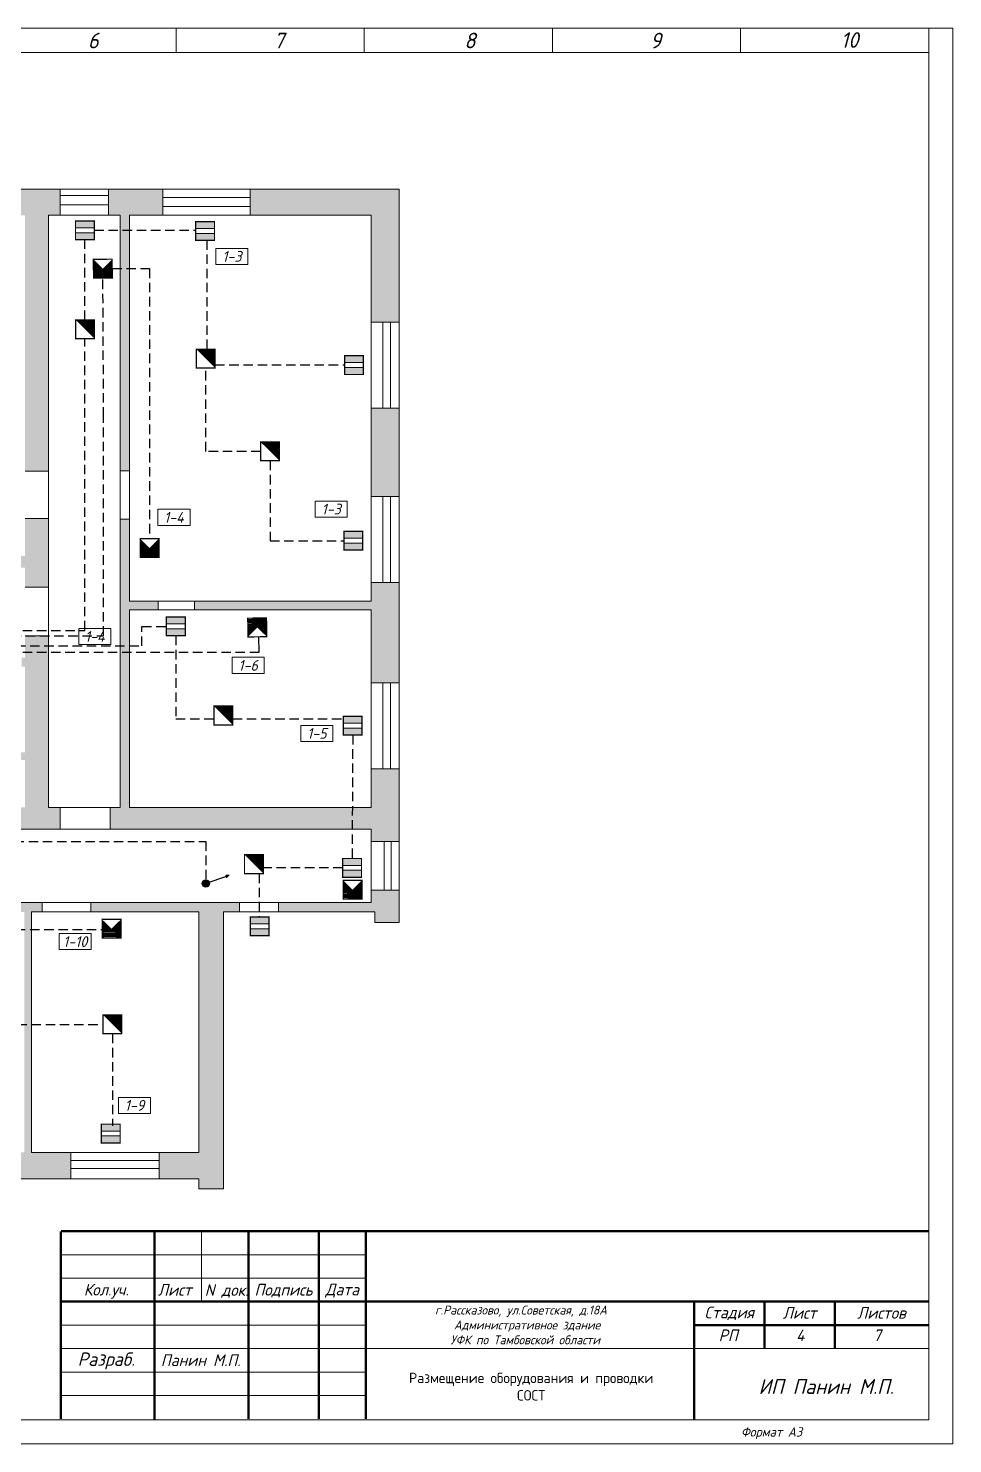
# Model space of a CAD drawing. Header units: inches. Extents: x 859 to 3210, y 393 to 1752.
# Drawn here: x 3148.2 to 3210.2, y 1276.7 to 1371.8 of the extents above; entities that cross this region are included whole.
import ezdxf

# ---------------------------------------------------------------- set-up
doc = ezdxf.new("R2010")
doc.units = ezdxf.units.IN
doc.header["$MEASUREMENT"] = 0
doc.linetypes.add('Caddy_Solid', pattern=[0])
doc.linetypes.add('HIDDEN2', pattern=[4.7625, 3.175, -1.5875])
doc.layers.get('0').transparency = 0.7
for name, color, linetype in [('BLK_12_THHN', 9, 'Continuous'), ('DESC', 7, 'Continuous'), ('LINK', 9, 'Continuous')]:
    doc.layers.add(name, color=color, linetype=linetype)
doc.styles.get("Standard").update_dxf_attribs({"font": 'GOST_Common Italic_0.ttf'})

# ---------------------------------------------------------------- blocks, each defined once
blk = doc.blocks.new('Объем')
at = {"const_width": 0.2}
blk.add_lwpolyline([(0, 0), (0, 3), (3, 3), (3, 0)], close=True, dxfattribs=at)
for points in [[(0.21, 2.94), (0.21, 0.09)], [(0.41, 2.94), (0.41, 0.09)], [(0.61, 2.94), (0.61, 0.09)], [(0.8, 2.94), (0.8, 0.09)], [(1.01, 2.94), (1.01, 0.09)], [(1.21, 2.94), (1.21, 0.09)], [(1.39, 1.52), (2.81, 2.97)], [(1.39, 2.94), (1.39, 0.09)], [(1.56, 2.93), (1.56, 1.76)], [(1.76, 2.94), (1.76, 1.94)], [(1.94, 2.95), (1.94, 2.15)], [(2.13, 2.93), (2.13, 2.33)], [(2.3, 2.93), (2.3, 2.52)], [(2.49, 2.94), (2.49, 2.7)], [(1.39, 1.48), (2.82, 0.03)], [(1.56, 0.09), (1.56, 1.25)], [(1.74, 0.06), (1.74, 1.05)], [(1.94, 0.06), (1.94, 0.87)], [(2.13, 0.05), (2.13, 0.66)], [(2.31, 0.06), (2.31, 0.48)], [(2.49, 0.07), (2.49, 0.29)]]:
    blk.add_lwpolyline(points, dxfattribs=at)
blk = doc.blocks.new('Звуковой')
blk.add_lwpolyline([(0.1, 2.9, 0, 4, 0), (1.5, 1.51, 4, 4, 0)], format="xyseb")
at = {"const_width": 0.2}
blk.add_lwpolyline([(0, 0), (0, 3), (3, 3), (3, 0)], close=True, dxfattribs=at)

msp = doc.modelspace()

# ---------------------------------------------------------------- hatches: boundary and pattern name
at = {"layer": 'BLK_12_THHN'}
h = msp.add_hatch(color=0, dxfattribs=at)
h.dxf.hatch_style = 1
h.paths.add_polyline_path([(3160.329, 1314.359, 1), (3159.831, 1314.359, 1)])
h = msp.add_hatch(color=0, dxfattribs=at)
h.dxf.hatch_style = 1
h.paths.add_polyline_path([(3161.644, 1314.896), (3161.472, 1314.837), (3161.499, 1314.752)])
h.paths.add_polyline_path([(3161.447, 1314.914), (3161.472, 1314.837), (3161.644, 1314.896)])
at = {"layer": 'DESC'}
h = msp.add_hatch(color=0, dxfattribs=at)
h.dxf.hatch_style = 1
h.paths.add_polyline_path([(3115.056, 1334.003), (3113.7, 1334.003), (3113.7, 1329.657), (3115.056, 1329.657)])
h.paths.add_polyline_path([(3124.507, 1318.016), (3124.507, 1317.103), (3125.038, 1317.103), (3125.038, 1318.016), (3129.448, 1318.016), (3129.448, 1319.476), (3126.545, 1319.476), (3126.545, 1320.207), (3125.014, 1320.207), (3125.014, 1319.476), (3115.056, 1319.476), (3115.056, 1320.929), (3113.7, 1320.929), (3113.7, 1319.476), (3107.366, 1319.476), (3107.366, 1318.016)])
h.paths.add_polyline_path([(3125.014, 1332.42), (3126.545, 1332.42), (3126.545, 1335.707), (3135.461, 1335.707), (3135.461, 1324.875), (3132.732, 1324.875), (3132.732, 1324.232), (3135.461, 1324.232), (3135.461, 1319.476), (3132.74, 1319.476), (3132.74, 1318.016), (3136.709, 1318.016), (3136.709, 1319.476), (3136.09, 1319.476), (3136.09, 1325.785), (3140.59, 1325.785), (3140.59, 1322.271), (3141.227, 1322.271), (3141.227, 1322.649), (3147.935, 1322.649), (3147.935, 1319.476), (3141.227, 1319.476), (3141.227, 1319.815), (3140.59, 1319.815), (3140.59, 1319.476), (3139.882, 1319.476), (3139.882, 1318.016), (3150.298, 1318.016), (3150.298, 1319.476), (3149.522, 1319.476), (3149.522, 1331.003), (3147.935, 1331.003), (3147.935, 1329.525), (3147.721, 1329.525), (3147.721, 1328.914), (3147.935, 1328.914), (3147.935, 1323.169), (3141.227, 1323.169), (3141.227, 1328.914), (3141.505, 1328.914), (3141.505, 1329.525), (3140.59, 1329.525), (3140.59, 1326.434), (3136.09, 1326.434), (3136.09, 1335.707), (3147.935, 1335.572), (3147.935, 1334.262), (3149.522, 1334.262), (3149.522, 1338.865), (3147.935, 1338.865), (3147.935, 1336.347), (3126.545, 1336.347), (3126.545, 1338.754), (3125.014, 1338.644)])
h.paths.add_polyline_path([(3125.014, 1341.885), (3126.545, 1341.885), (3126.545, 1359.236), (3128.868, 1359.236), (3128.868, 1360.981), (3126.742, 1360.981), (3126.742, 1366.651), (3123.065, 1366.651), (3123.065, 1364.554), (3125.014, 1364.554)])
h = msp.add_hatch(color=0, dxfattribs=at)
h.dxf.hatch_style = 1
h.paths.add_polyline_path([(3139.602, 1360.981), (3134.812, 1360.981), (3134.812, 1359.236), (3139.602, 1359.236)])
h.paths.add_polyline_path([(3137.568, 1359.236), (3136.429, 1359.236), (3136.429, 1354.82), (3137.568, 1354.82)])
h.paths.add_polyline_path([(3137.568, 1351.732), (3136.429, 1351.732), (3136.429, 1336.347), (3137.568, 1336.347)])
h.paths.add_polyline_path([(3150.298, 1360.981), (3145.546, 1360.981), (3145.546, 1359.236), (3147.935, 1359.236), (3147.935, 1342.057), (3149.522, 1342.057), (3149.522, 1359.236), (3150.298, 1359.236)])
h.paths.add_polyline_path([(3157.189, 1360.981), (3153.538, 1360.981), (3153.538, 1359.236), (3154.328, 1359.236), (3154.328, 1342.074), (3154.944, 1342.074), (3154.944, 1359.236), (3157.189, 1359.236)])
h.paths.add_polyline_path([(3173.07, 1360.981), (3163.053, 1360.981), (3163.06, 1359.236), (3171.177, 1359.236), (3171.177, 1352.061), (3173.07, 1352.061)])
h.paths.add_polyline_path([(3173.07, 1346.282), (3171.177, 1346.282), (3171.177, 1340.353), (3173.07, 1340.353)])
h.paths.add_polyline_path([(3173.07, 1334.573), (3171.177, 1334.573), (3171.177, 1333.327), (3159.309, 1333.327), (3159.309, 1332.729), (3171.177, 1332.729), (3171.177, 1327.847), (3173.07, 1327.847)], flags=17)
h.paths.add_polyline_path([(3156.881, 1333.327), (3154.944, 1333.327), (3154.944, 1338.82), (3154.328, 1338.82), (3154.328, 1319.476), (3153.648, 1319.476), (3153.648, 1318.016), (3171.177, 1318.016), (3171.177, 1317.187), (3173.07, 1317.187), (3173.07, 1322.067), (3171.177, 1322.067), (3171.177, 1319.476), (3154.944, 1319.476), (3154.944, 1332.729), (3156.881, 1332.729)])
at = {"layer": 'DESC', "lineweight": 15}
h = msp.add_hatch(color=0, dxfattribs=at)
h.dxf.hatch_style = 1
h.paths.add_polyline_path([(3151.325, 1358.06), (3151.325, 1357.592), (3152.585, 1357.592), (3152.585, 1358.06)])
h.paths.add_polyline_path([(3152.585, 1358.385), (3152.585, 1358.852), (3151.325, 1358.852), (3151.325, 1358.385)])
h = msp.add_hatch(color=0, dxfattribs=at)
h.dxf.hatch_style = 1
h.paths.add_polyline_path([(3159.399, 1358.018), (3159.399, 1357.55), (3160.659, 1357.55), (3160.659, 1358.018)])
h.paths.add_polyline_path([(3160.659, 1358.343), (3160.659, 1358.81), (3159.399, 1358.81), (3159.399, 1358.343)])
h = msp.add_hatch(color=0, dxfattribs=at)
h.dxf.hatch_style = 1
h.paths.add_polyline_path([(3169.398, 1349.01), (3169.398, 1348.542), (3170.658, 1348.542), (3170.658, 1349.01)])
h.paths.add_polyline_path([(3170.658, 1349.335), (3170.658, 1349.802), (3169.398, 1349.802), (3169.398, 1349.335)])
h = msp.add_hatch(color=0, dxfattribs=at)
h.dxf.hatch_style = 1
h.paths.add_polyline_path([(3169.356, 1337.216), (3169.356, 1336.748), (3170.616, 1336.748), (3170.616, 1337.216)])
h.paths.add_polyline_path([(3170.616, 1337.541), (3170.616, 1338.008), (3169.356, 1338.008), (3169.356, 1337.541)])
h = msp.add_hatch(color=0, dxfattribs=at)
h.dxf.hatch_style = 1
h.paths.add_polyline_path([(3157.434, 1331.465), (3157.434, 1330.997), (3158.694, 1330.997), (3158.694, 1331.465)])
h.paths.add_polyline_path([(3158.694, 1331.79), (3158.694, 1332.257), (3157.434, 1332.257), (3157.434, 1331.79)])
h = msp.add_hatch(color=0, dxfattribs=at)
h.dxf.hatch_style = 1
h.paths.add_polyline_path([(3169.314, 1324.795), (3169.314, 1324.328), (3170.574, 1324.328), (3170.574, 1324.795)])
h.paths.add_polyline_path([(3170.574, 1325.12), (3170.574, 1325.588), (3169.314, 1325.588), (3169.314, 1325.12)])
h = msp.add_hatch(color=0, dxfattribs=at)
h.dxf.hatch_style = 1
h.paths.add_polyline_path([(3169.272, 1315.249), (3169.272, 1314.781), (3170.532, 1314.781), (3170.532, 1315.249)])
h.paths.add_polyline_path([(3170.532, 1315.574), (3170.532, 1316.041), (3169.272, 1316.041), (3169.272, 1315.574)])
at = {"layer": 'DESC'}
h = msp.add_hatch(color=0, dxfattribs=at)
h.dxf.hatch_style = 1
h.paths.add_polyline_path([(3173.07, 1313.924), (3171.177, 1313.924), (3171.177, 1313.094), (3164.966, 1313.094), (3164.966, 1312.458), (3171.436, 1312.458), (3171.436, 1311.74), (3173.07, 1311.74)])
h.paths.add_polyline_path([(3161.272, 1312.458), (3162.336, 1312.458), (3162.336, 1313.094), (3152.348, 1313.094), (3152.348, 1312.452), (3159.599, 1312.452), (3159.599, 1296.307), (3156.936, 1296.307), (3156.936, 1294.528), (3159.599, 1294.528), (3159.599, 1293.864), (3161.272, 1293.864)])
h.paths.add_polyline_path([(3140.481, 1313.094), (3140.484, 1312.421), (3147.898, 1312.452), (3147.898, 1296.307), (3145.112, 1296.307), (3145.112, 1294.528), (3151.021, 1294.528), (3151.021, 1296.307), (3148.379, 1296.307), (3148.379, 1312.452), (3149.085, 1312.452), (3149.085, 1313.094)])
h.paths.add_polyline_path([(3136.626, 1312.406), (3137.362, 1312.409), (3137.359, 1313.094), (3135.378, 1313.094), (3135.378, 1312.452), (3136.171, 1312.452), (3136.171, 1296.307), (3133.468, 1296.307), (3133.468, 1294.528), (3139.197, 1294.528), (3139.197, 1296.307), (3136.626, 1296.307)])
h.paths.add_polyline_path([(3132.162, 1312.452), (3132.162, 1313.094), (3125.038, 1313.094), (3125.038, 1313.862), (3124.507, 1313.862), (3124.507, 1296.307), (3123.834, 1296.307), (3123.834, 1294.528), (3127.553, 1294.528), (3127.553, 1296.307), (3125.038, 1296.307), (3125.038, 1312.452)])
h.paths.add_polyline_path([(3106.206, 1294.528), (3106.206, 1296.307), (3099.968, 1296.307), (3099.968, 1308.633), (3098.154, 1308.633), (3098.154, 1294.528)])
h.paths.add_polyline_path([(3117.919, 1294.528), (3117.919, 1296.307), (3112.12, 1296.307), (3112.12, 1294.528)])
at = {"layer": 'DESC', "lineweight": 15}
h = msp.add_hatch(color=0, dxfattribs=at)
h.dxf.hatch_style = 1
h.paths.add_polyline_path([(3163.066, 1311.319), (3163.066, 1310.851), (3164.326, 1310.851), (3164.326, 1311.319)])
h.paths.add_polyline_path([(3164.326, 1311.644), (3164.326, 1312.111), (3163.066, 1312.111), (3163.066, 1311.644)])
h = msp.add_hatch(color=0, dxfattribs=at)
h.dxf.hatch_style = 1
h.paths.add_polyline_path([(3153.065, 1297.409), (3153.065, 1296.941), (3154.325, 1296.941), (3154.325, 1297.409)])
h.paths.add_polyline_path([(3154.325, 1297.734), (3154.325, 1298.201), (3153.065, 1298.201), (3153.065, 1297.734)])

# ---------------------------------------------------------------- linework, layer by layer
at = {"layer": 'BLK_12_THHN', "color": 0, "lineweight": 15}
for p, q in [((3126.742, 1360.981), (3173.07, 1360.981)), ((3150.298, 1360.981), (3150.298, 1359.236)), ((3153.538, 1360.981), (3153.538, 1359.236)), ((3157.189, 1360.981), (3157.189, 1359.236)), ((3163.053, 1360.981), (3163.06, 1359.236)), ((3173.07, 1360.981), (3173.07, 1311.74)), ((3153.538, 1360.554), (3150.298, 1360.554)), ((3163.055, 1360.42), (3157.189, 1360.42)), ((3149.522, 1319.476), (3149.522, 1359.236)), ((3149.522, 1359.236), (3154.328, 1359.236)), ((3153.538, 1359.924), (3150.298, 1359.924)), ((3154.328, 1359.236), (3154.328, 1319.476)), ((3154.944, 1333.327), (3154.944, 1359.236)), ((3154.944, 1359.236), (3171.177, 1359.236)), ((3163.058, 1359.832), (3157.189, 1359.832)), ((3171.177, 1359.236), (3171.177, 1333.327)), ((3173.07, 1352.061), (3171.177, 1352.061)), ((3171.973, 1352.061), (3171.973, 1346.282)), ((3172.471, 1352.061), (3172.471, 1346.282)), ((3173.07, 1346.282), (3171.177, 1346.282)), ((3149.522, 1342.057), (3147.935, 1342.057)), ((3154.944, 1342.074), (3154.328, 1342.074)), ((3173.07, 1340.353), (3171.177, 1340.353)), ((3171.973, 1340.353), (3171.973, 1334.573)), ((3172.471, 1340.353), (3172.471, 1334.573)), ((3149.522, 1338.865), (3147.935, 1338.865)), ((3154.944, 1338.82), (3154.328, 1338.82)), ((3173.07, 1334.573), (3171.177, 1334.573)), ((3149.522, 1334.262), (3147.935, 1334.262)), ((3171.177, 1333.327), (3154.944, 1333.327)), ((3154.944, 1319.476), (3154.944, 1332.729)), ((3154.944, 1332.729), (3171.177, 1332.729)), ((3171.177, 1332.729), (3171.177, 1319.476)), ((3149.522, 1331.003), (3147.935, 1331.003)), ((3173.07, 1327.847), (3171.177, 1327.847)), ((3171.973, 1327.847), (3171.973, 1322.067)), ((3172.471, 1327.847), (3172.471, 1322.067)), ((3173.07, 1322.067), (3171.177, 1322.067)), ((3154.328, 1319.476), (3149.522, 1319.476)), ((3150.298, 1319.476), (3150.298, 1318.016)), ((3153.648, 1319.476), (3153.648, 1318.016)), ((3171.177, 1319.476), (3154.944, 1319.476)), ((3125.038, 1318.016), (3171.177, 1318.016)), ((3171.177, 1318.016), (3171.177, 1313.094)), ((3173.07, 1317.187), (3171.177, 1317.187)), ((3172.062, 1317.187), (3172.062, 1313.924)), ((3172.522, 1317.187), (3172.522, 1313.924)), ((3173.07, 1313.924), (3171.177, 1313.924)), ((3171.177, 1313.094), (3125.038, 1313.094)), ((3149.085, 1313.094), (3149.085, 1312.452)), ((3152.348, 1313.094), (3152.348, 1312.452)), ((3148.379, 1312.452), (3148.379, 1296.307)), ((3159.599, 1312.452), (3148.379, 1312.452)), ((3159.599, 1296.307), (3159.599, 1312.452)), ((3171.436, 1312.458), (3161.272, 1312.458)), ((3161.272, 1312.458), (3161.272, 1293.864)), ((3171.436, 1311.74), (3171.436, 1312.458)), ((3173.07, 1311.74), (3171.436, 1311.74)), ((3148.379, 1296.307), (3159.599, 1296.307)), ((3151.021, 1296.307), (3151.021, 1294.528)), ((3156.936, 1295.763), (3151.021, 1295.763)), ((3156.936, 1296.307), (3156.936, 1294.528)), ((3159.599, 1294.528), (3098.154, 1294.528)), ((3156.936, 1295.223), (3151.021, 1295.223)), ((3159.599, 1293.864), (3159.599, 1294.528)), ((3161.272, 1293.864), (3159.599, 1293.864))]:
    msp.add_line(p, q, dxfattribs=at)
at = {"layer": 'BLK_12_THHN', "color": 0}
for p, q in [((3161.473, 1314.833), (3160.08, 1314.359)), ((3161.644, 1314.896), (3161.447, 1314.914)), ((3161.499, 1314.752), (3161.447, 1314.914))]:
    msp.add_line(p, q, dxfattribs=at)
msp.add_circle((3160.08, 1314.359), 0.249, dxfattribs=at)
at = {"layer": 'DESC', "linetype": 'Caddy_Solid', "lineweight": 15}
for p, q in [((3158.076, 1370.186), (3158.076, 1371.786)), ((3170.716, 1370.186), (3170.716, 1371.786)), ((3183.356, 1370.186), (3183.356, 1371.786)), ((3195.996, 1370.186), (3195.996, 1371.786)), ((3208.636, 1370.186), (3208.636, 1371.786)), ((3082.236, 1370.167), (3208.636, 1370.167)), ((3208.636, 1370.167), (3208.636, 1278.346)), ((3208.636, 1278.346), (3078.396, 1278.346))]:
    msp.add_line(p, q, dxfattribs=at)
at = {"layer": 'DESC', "color": 0, "lineweight": 15}
for p, q in [((3156.881, 1333.327), (3156.881, 1332.729)), ((3159.309, 1333.327), (3159.309, 1332.729)), ((3162.336, 1313.094), (3162.336, 1312.458)), ((3164.966, 1313.094), (3164.966, 1312.458)), ((3159.792, 1291.01), (3159.792, 1286.285)), ((3150.342, 1289.435), (3170.817, 1289.435)), ((3150.342, 1287.86), (3170.817, 1287.86)), ((3150.342, 1284.71), (3170.817, 1284.71)), ((3150.342, 1283.135), (3170.817, 1283.135)), ((3170.817, 1283.135), (3208.617, 1283.135)), ((3150.342, 1281.56), (3170.817, 1281.56)), ((3150.342, 1279.985), (3170.817, 1279.985))]:
    msp.add_line(p, q, dxfattribs=at)
at = {"layer": 'DESC', "lineweight": 15}
msp.add_lwpolyline([(3075.836, 1276.746), (3210.236, 1276.746), (3210.236, 1371.786), (3075.836, 1371.786)], close=True, dxfattribs=at)
at = {"layer": 'DESC', "color": 0, "lineweight": 15}
for points, const_width in [([(3151.325, 1358.852), (3152.585, 1358.852), (3152.585, 1357.592), (3151.325, 1357.592), (3151.325, 1358.852)], 0.084), ([(3159.399, 1358.81), (3160.659, 1358.81), (3160.659, 1357.55), (3159.399, 1357.55), (3159.399, 1358.81)], 0.084), ([(3169.398, 1349.802), (3170.658, 1349.802), (3170.658, 1348.542), (3169.398, 1348.542), (3169.398, 1349.802)], 0.084), ([(3169.356, 1338.008), (3170.616, 1338.008), (3170.616, 1336.748), (3169.356, 1336.748), (3169.356, 1338.008)], 0.084), ([(3157.434, 1332.257), (3158.694, 1332.257), (3158.694, 1330.997), (3157.434, 1330.997), (3157.434, 1332.257)], 0.084), ([(3169.314, 1325.588), (3170.574, 1325.588), (3170.574, 1324.328), (3169.314, 1324.328), (3169.314, 1325.588)], 0.084), ([(3169.272, 1316.041), (3170.532, 1316.041), (3170.532, 1314.781), (3169.272, 1314.781), (3169.272, 1316.041)], 0.084), ([(3163.066, 1312.111), (3164.326, 1312.111), (3164.326, 1310.851), (3163.066, 1310.851), (3163.066, 1312.111)], 0.084), ([(3153.065, 1298.201), (3154.325, 1298.201), (3154.325, 1296.941), (3153.065, 1296.941), (3153.065, 1298.201)], 0.084), ([(3150.342, 1291.01), (3208.617, 1291.01)], 0.158), ([(3150.342, 1291.01), (3150.342, 1278.41)], 0.158), ([(3156.642, 1291.01), (3156.642, 1278.346)], 0.158), ([(3162.942, 1291.01), (3162.942, 1278.41)], 0.158), ([(3167.667, 1291.01), (3167.667, 1278.41)], 0.158), ([(3170.817, 1291.01), (3170.817, 1278.41)], 0.158), ([(3150.342, 1286.285), (3208.617, 1286.285)], 0.158), ([(3192.867, 1278.346), (3192.867, 1286.285)], 0.158), ([(3197.592, 1283.135), (3197.592, 1286.285)], 0.158), ([(3202.317, 1283.135), (3202.317, 1286.285)], 0.158), ([(3192.867, 1284.71), (3208.617, 1284.71)], 0.158)]:
    msp.add_lwpolyline(points, dxfattribs=dict(at, const_width=const_width))
for points in [[(3151.325, 1358.852), (3152.585, 1358.852), (3152.585, 1358.385), (3151.325, 1358.385)], [(3159.399, 1358.81), (3160.659, 1358.81), (3160.659, 1358.343), (3159.399, 1358.343)], [(3152.585, 1357.592), (3151.325, 1357.592), (3151.325, 1358.06), (3152.585, 1358.06)], [(3160.659, 1357.55), (3159.399, 1357.55), (3159.399, 1358.018), (3160.659, 1358.018)], [(3169.398, 1349.802), (3170.658, 1349.802), (3170.658, 1349.335), (3169.398, 1349.335)], [(3170.658, 1348.542), (3169.398, 1348.542), (3169.398, 1349.01), (3170.658, 1349.01)], [(3169.356, 1338.008), (3170.616, 1338.008), (3170.616, 1337.541), (3169.356, 1337.541)], [(3170.616, 1336.748), (3169.356, 1336.748), (3169.356, 1337.216), (3170.616, 1337.216)], [(3157.434, 1332.257), (3158.694, 1332.257), (3158.694, 1331.79), (3157.434, 1331.79)], [(3158.694, 1330.997), (3157.434, 1330.997), (3157.434, 1331.465), (3158.694, 1331.465)], [(3169.314, 1325.588), (3170.574, 1325.588), (3170.574, 1325.12), (3169.314, 1325.12)], [(3170.574, 1324.328), (3169.314, 1324.328), (3169.314, 1324.795), (3170.574, 1324.795)], [(3169.272, 1316.041), (3170.532, 1316.041), (3170.532, 1315.574), (3169.272, 1315.574)], [(3170.532, 1314.781), (3169.272, 1314.781), (3169.272, 1315.249), (3170.532, 1315.249)], [(3163.066, 1312.111), (3164.326, 1312.111), (3164.326, 1311.644), (3163.066, 1311.644)], [(3164.326, 1310.851), (3163.066, 1310.851), (3163.066, 1311.319), (3164.326, 1311.319)], [(3153.065, 1298.201), (3154.325, 1298.201), (3154.325, 1297.734), (3153.065, 1297.734)], [(3154.325, 1296.941), (3153.065, 1296.941), (3153.065, 1297.409), (3154.325, 1297.409)]]:
    msp.add_lwpolyline(points, close=True, dxfattribs=at)
for points in [[(3160.75, 1357.008), (3162.91, 1357.008), (3162.91, 1355.928), (3160.75, 1355.928), (3160.75, 1357.008)], [(3156.856, 1339.49), (3159.016, 1339.49), (3159.016, 1338.41), (3156.856, 1338.41), (3156.856, 1339.49)], [(3167.419, 1340.043), (3169.579, 1340.043), (3169.579, 1338.963), (3167.419, 1338.963), (3167.419, 1340.043)], [(3151.542, 1331.489), (3153.702, 1331.489), (3153.702, 1330.409), (3151.542, 1330.409), (3151.542, 1331.489)], [(3161.839, 1329.551), (3163.999, 1329.551), (3163.999, 1328.471), (3161.839, 1328.471), (3161.839, 1329.551)], [(3166.456, 1324.98), (3168.616, 1324.98), (3168.616, 1323.9), (3166.456, 1323.9), (3166.456, 1324.98)], [(3150.223, 1310.999), (3152.383, 1310.999), (3152.383, 1309.919), (3150.223, 1309.919), (3150.223, 1310.999)], [(3154.209, 1300.003), (3156.369, 1300.003), (3156.369, 1298.923), (3154.209, 1298.923), (3154.209, 1300.003)]]:
    msp.add_lwpolyline(points, dxfattribs=at)
at = {"layer": 'LINK', "color": 0, "linetype": 'HIDDEN2', "ltscale": 0.2}
for p, q in [((3152.585, 1358.222), (3159.399, 1358.222)), ((3151.963, 1352.207), (3151.963, 1357.592)), ((3160.156, 1357.55), (3160.156, 1350.229)), ((3153.792, 1355.654), (3156.297, 1355.654)), ((3156.297, 1355.654), (3156.297, 1337.521)), ((3153.214, 1345.705), (3153.165, 1355.02)), ((3151.963, 1331.36), (3151.963, 1350.947)), ((3160.073, 1343.379), (3160.073, 1348.969)), ((3160.703, 1349.192), (3169.398, 1349.192)), ((3153.214, 1331.003), (3153.214, 1345.705)), ((3163.759, 1343.379), (3160.073, 1343.379)), ((3164.389, 1342.749), (3164.389, 1337.378)), ((3164.389, 1337.378), (3169.356, 1337.378)), ((3155.786, 1330.315), (3155.786, 1331.627)), ((3155.786, 1331.627), (3157.434, 1331.627)), ((3140.166, 1331.36), (3151.963, 1331.36)), ((3140.367, 1331.003), (3153.165, 1331.003)), ((3158.064, 1330.997), (3158.064, 1325.413)), ((3141.61, 1330.315), (3155.786, 1330.315)), ((3142.07, 1329.887), (3163.662, 1329.887)), ((3158.064, 1325.413), (3160.622, 1325.413)), ((3161.882, 1325.413), (3169.314, 1325.413)), ((3169.944, 1324.328), (3169.902, 1316.041)), ((3134.847, 1317.186), (3160.08, 1317.186)), ((3160.08, 1317.186), (3160.08, 1314.359)), ((3169.272, 1315.411), (3163.938, 1315.411)), ((3163.65, 1315.03), (3163.65, 1312.111)), ((3142.558, 1311.279), (3153.118, 1311.282)), ((3142.657, 1304.902), (3153.178, 1304.902)), ((3153.808, 1304.272), (3153.808, 1298.085))]:
    msp.add_line(p, q, dxfattribs=at)
at = {"layer": 'LINK', "color": 0}
msp.add_line((3163.662, 1329.887), (3163.647, 1330.926), dxfattribs=at)

# ---------------------------------------------------------------- block references
at = {"layer": 'DESC', "color": 0}
for name, p, xscale, yscale, zscale, rotation in [('Объем', (3152.535, 1355.017), -0.4199760000000508, 0.4199760000000061, 0.4199760000000001, 270.2987402237203), ('Звуковой', (3151.333, 1352.207), 0.4199975999999516, 0.4199975999999516, 0.4199975999999516, 270), ('Звуковой', (3159.443, 1350.229), 0.4199975999999516, 0.4199975999999516, 0.4199975999999516, 270), ('Звуковой', (3163.759, 1344.009), 0.4199975999999516, 0.4199975999999516, 0.4199975999999516, 270), ('Объем', (3155.674, 1336.258), -0.4199760000000508, 0.4199760000000061, 0.4199760000000001, 270.2987402237203), ('Объем', (3164.153, 1332.194), -0.4199760000000508, 0.4199760000000061, 0.4199760000000001, 90.80964836669396), ('Звуковой', (3160.622, 1326.273), 0.4199975999999516, 0.4199975999999516, 0.4199975999999516, 270), ('Звуковой', (3162.678, 1316.29), 0.4199975999999516, 0.4199975999999516, 0.4199975999999516, 270), ('Объем', (3169.306, 1313.311), -0.4199760000000508, 0.4199760000000061, 0.4199760000000001, 270.2987402237203), ('Объем', (3153.121, 1310.689), -0.4199760000000508, 0.4199760000000061, 0.4199760000000001, 270.2987402237203), ('Звуковой', (3153.178, 1305.532), 0.4199975999999516, 0.4199975999999516, 0.4199975999999516, 270)]:
    msp.add_blockref(name, p, dxfattribs=dict(at, xscale=xscale, yscale=yscale, zscale=zscale, rotation=rotation))

# ---------------------------------------------------------------- texts
at = {"layer": 'DESC', "lineweight": 13}
for s, height, p in [('6', 1.048, (3152.156, 1370.442)), ('7', 1.048, (3164.636, 1370.442)), ('8', 1.048, (3177.436, 1370.442)), ('9', 1.048, (3189.916, 1370.442)), ('10', 1.048, (3202.716, 1370.477)), ('Формат А3', 0.6288, (3196.017, 1277.224))]:
    msp.add_text(s, height=height, dxfattribs=at).set_placement(p)
at = {"layer": 'DESC', "color": 0, "lineweight": 15}
for s, height, p in [('Кол.уч.', 0.7875, (3151.881, 1286.694)), ('Лист', 0.7875, (3156.859, 1286.683)), ('N док.', 0.7875, (3160.006, 1286.67)), ('РП', 0.7875, (3194.518, 1283.627)), ('4', 0.787, (3199.717, 1283.627)), ('7', 0.787, (3204.895, 1283.627))]:
    msp.add_text(s, height=height, dxfattribs=at).set_placement(p)
at = {"layer": 'DESC', "color": 0, "char_height": 0.72, "width": 2.16, "attachment_point": 5}
for s, insert in [('1-3', (3161.83, 1356.468)), ('1-4', (3157.936, 1338.95)), ('1-3', (3168.499, 1339.503)), ('1-4', (3152.622, 1330.949)), ('1-6', (3162.919, 1329.011)), ('1-5', (3167.536, 1324.44)), ('1-10', (3151.303, 1310.459)), ('1-9', (3155.289, 1299.463))]:
    msp.add_mtext(s, dxfattribs=dict(at, insert=insert))
at = {"layer": 'DESC', "color": 0, "lineweight": 15, "attachment_point": 5}
for s, insert, char_height, width in [('Подпись', (3165.297, 1287.019), 0.7875, 4.725), ('Дата', (3169.235, 1287.019), 0.7875, 3.15), ('Стадия', (3195.229, 1285.497), 0.7875, 4.725), ('Лист', (3199.952, 1285.532), 0.7875, 5.67), ('Листов', (3205.453, 1285.532), 0.7875, 5.33249), ('Разраб.', (3153.39, 1282.299), 0.9, 7.09242), ('{\\fGOST Common|b0|i0|c204|p34;Размещение оборудования и проводки\\PСОСТ}', (3181.926, 1280.577), 0.7, 25.2)]:
    msp.add_mtext(s, dxfattribs=dict(at, insert=insert, char_height=char_height, width=width))
at = {"layer": 'DESC', "color": 0, "lineweight": 15, "attachment_point": 1}
for s, width, heights, insert, char_height in [('\\pi23.23389;г.Рассказово, ул.Советская, д.18А\\P\\pi24.5048;Административное здание \\P\\pi24.27003;УФК по Тамбовской области', 59.19188, [0], (3152.237, 1286.018), 0.6), ('\\pi4.80835;ИП Панин М.П.', 17.97427, [1.738], (3192.392, 1281.085), 1)]:
    msp.add_mtext_dynamic_manual_height_columns(s, width=width, gutter_width=1, heights=heights, dxfattribs=dict(at, insert=insert, char_height=char_height))
at = {"layer": 'DESC', "lineweight": 15, "insert": (3159.732, 1282.353), "char_height": 0.7875, "width": 6.3, "attachment_point": 5}
msp.add_mtext('Панин М.П.', dxfattribs=at)

doc.saveas('drawing.dxf')
